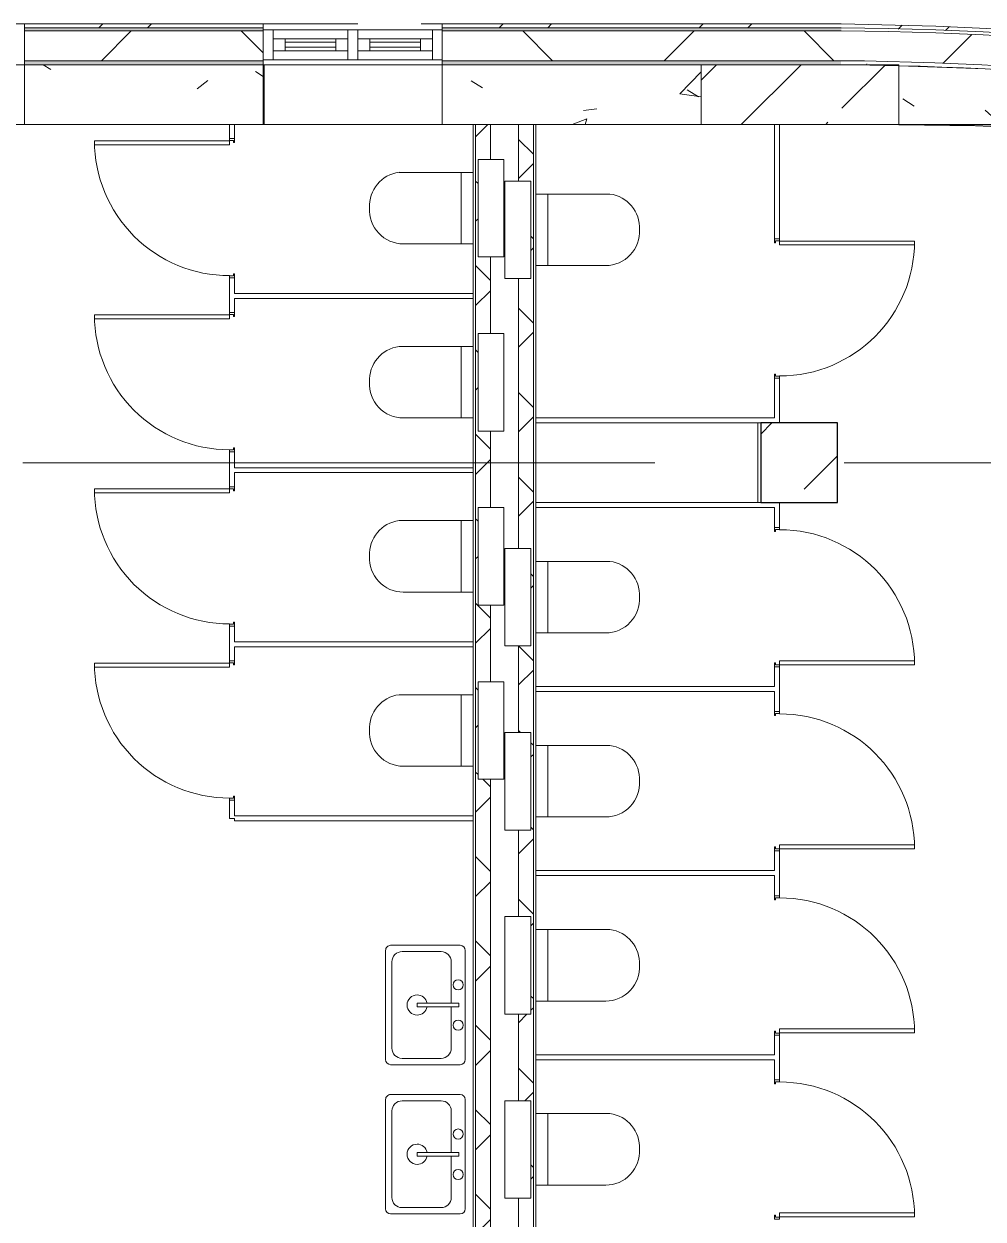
# Model space of a CAD drawing. Header units: millimetres. Extents: x 48966 to 155647, y -43515 to 30475.
# Drawn here: x 113029 to 117849, y 19916 to 25922 of the extents above; entities that cross this region are included whole.
import ezdxf

# ---------------------------------------------------------------- set-up
doc = ezdxf.new("R2010")
doc.units = ezdxf.units.MM
doc.linetypes.add('Осевые', pattern=[6350, 1270, -952.5, 3175, -952.5])
doc.linetypes.add('Сверху', pattern=[793.75, 476.25, -317.5])
for name, color, linetype, lineweight in [('Двери', 7, 'Continuous', 9), ('Импосты витража', 7, 'Continuous', 9), ('Импосты витража-1', 7, 'Continuous', 18), ('Каркас_Импост', 7, 'Continuous', 9), ('Колонны', 7, 'Continuous', 9), ('Колонны-1', 7, 'Continuous', 25), ('Общие ребра', 7, 'Continuous', 9), ('Окна', 7, 'Continuous', 9), ('Окна-1', 7, 'Сверху', 9), ('Окна-2', 7, 'Continuous', 18), ('Оси-2', 7, 'Осевые', 9), ('Панель', 7, 'Continuous', 9), ('Перекрытия', 7, 'Continuous', 9), ('Сантехнические приборы', 7, 'Continuous', 9), ('Стены', 7, 'Continuous', 9), ('Стены-1', 7, 'Continuous', 18), ('Штриховка разреза-2', 7, 'Continuous', 9)]:
    doc.layers.add(name, color=color, linetype=linetype, lineweight=lineweight)
pattern_1 = [(0, (0, 0), (812.8, 203.2), [67.056, -542.544, 67.056, -542.544, -3251.2]), (0, (0, 0), (812.8, 203.2), [-1219.2, 67.056, -1152.144, 67.056, -542.544, -1422.4]), (0, (0, 0), (812.8, 203.2), [-3048, 67.056, -339.344, 67.056, -948.944]), (120, (304.8, 101.6), (-582.37636, 602.30545), [67.056, -542.544, 67.056, -542.544, -3251.2]), (120, (304.8, 101.6), (-582.37636, 602.30545), [-1219.2, 67.056, -1152.144, 67.056, -542.544, -1422.4]), (120, (304.8, 101.6), (-582.37636, 602.30545), [-3048, 67.056, -339.344, 67.056, -948.944]), (240, (406.4, 508), (-230.42364, -805.50545), [67.056, -542.544, 67.056, -542.544, -3251.2]), (240, (406.4, 508), (-230.42364, -805.50545), [-1219.2, 67.056, -1152.144, 67.056, -542.544, -1422.4]), (240, (406.4, 508), (-230.42364, -805.50545), [-3048, 67.056, -339.344, 67.056, -948.944])]
pattern_2 = [(45, (0, 0), (-502.8943, 502.8943), []), (45, (0, 762), (-502.8943, 502.8943), [])]
pattern_3 = [(45, (0, 0), (-707.107, 707.107), []), (135, (0, 0), (-707.107, -707.107), [])]
pattern_4 = [(50, (0, 0), (1457.472, -127.512), [152.4, -1676.4]), (355, (0, 0), (-281.942, 1528.454), [121.92, -1341.12]), (100.451, (121.5, -10.6), (1175.541, 1400.933), [129.52, -1424.721]), (46.184, (0, 406.4), (2168.632, -336.342), [228.6, -2514.6]), (96.636, (180.7, 378.4), (1899.22, 1979.42), [194.28, -2137.08]), (351.184, (0, 406.4), (1899.24, 1979.402), [182.88, -2011.68]), (21, (203.2, 304.8), (1212.915, -818.121), [152.4, -1676.4]), (326, (203.2, 304.8), (494.417, 1473.504), [121.92, -1341.12]), (71.451, (304.3, 236.6), (1707.337, 655.37), [129.52, -1424.721]), (37.5, (0, 0), (24.7094, 676.4402), [67.056, -1257.808, 67.056, -1294.384, -1346.2]), (37.5, (0, 0), (24.7094, 676.4402), [-2686.304, 67.056, -1279.144]), (7.5, (0, 0), (534.5577, 801.4443), [67.056, -709.168, 67.056, -1227.328, -513.08]), (7.5, (0, 0), (534.5577, 801.4443), [-2070.608, 67.056, -446.024]), (327.5, (-453.14, 0), (1084.7275, -45.8312), [67.056, -440.944, 67.056, -1517.904, -2103.12]), (327.5, (-453.14, 0), (1084.7275, -45.8312), [-2092.96, 67.056, -2036.064]), (317.5, (-656.3, 0), (1185.035, 203.4135), [67.056, -593.344, 67.056, -985.52, -1493.52]), (317.5, (-656.3, 0), (1185.035, 203.4135), [-1712.976, 67.056, -1426.464])]
pattern_5 = [(45, (0, 0), (-212.132, 212.132), []), (135, (0, 0), (-212.132, -212.132), [])]

# ---------------------------------------------------------------- blocks, each defined once
blk = doc.blocks.new('Колонна 64 - Колонна 40-55-770958-План 2-го этажа на отм_ 0_000')
at = {"layer": 'Колонны'}
h = blk.add_hatch(dxfattribs=at)
h.set_pattern_fill('FP_26', color=256, style=0, pattern_type=2)
h.set_pattern_definition([(45, (15, 0), (-493.914, 493.914), []), (45, (508.9, 0), (-493.914, 493.914), [873.125, -174.625, 6.706, -167.919])])
h.paths.add_polyline_path([(117131.6, 23517.1), (117131.6, 23917.1), (116746.6, 23917.1), (116746.6, 23517.1)], flags=0)
at = {"layer": 'Колонны-1'}
for p, q in [((117131.6, 23917.1), (116746.6, 23917.1)), ((116746.6, 23917.1), (116746.6, 23517.1)), ((117131.6, 23517.1), (117131.6, 23917.1)), ((116746.6, 23517.1), (117131.6, 23517.1))]:
    blk.add_line(p, q, dxfattribs=at)
blk = doc.blocks.new('M_Окно-Квадратный проем - 900 x 11450 mm-1430326-План 2-го этажа на отм_ 0_000')
at = {"layer": 'Окна'}
for p, q in [((-458.2, -102.5), (-458.2, 102.5)), ((441.8, 102.5), (441.8, -102.5))]:
    blk.add_line(p, q, dxfattribs=at)
at = {"layer": 'Окна-1'}
for p, q in [((-458.2, 102.5), (441.8, 102.5)), ((441.8, -102.5), (-458.2, -102.5))]:
    blk.add_line(p, q, dxfattribs=at)
blk = doc.blocks.new('M_Окно-Квадратный проем - 900 x 11450 mm-1433441-План 2-го этажа на отм_ 0_000')
at = {"layer": 'Окна'}
for p, q in [((-458.2, -150), (-458.2, 150)), ((441.8, 150), (441.8, -150))]:
    blk.add_line(p, q, dxfattribs=at)
at = {"layer": 'Окна-1'}
for p, q in [((-458.2, 150), (441.8, 150)), ((441.8, -150), (-458.2, -150))]:
    blk.add_line(p, q, dxfattribs=at)
blk = doc.blocks.new('Панель окно - Верхнее левое-8281237-План 2-го этажа на отм_ 0_000')
at = {"layer": 'Окна'}
for p, q in [((127.5, 30), (-127.5, 30)), ((-127.5, 30), (-127.5, -30)), ((127.5, -30), (127.5, 30)), ((-127.5, -30), (127.5, -30))]:
    blk.add_line(p, q, dxfattribs=at)
at = {"layer": 'Окна-2'}
for p, q in [((-127.5, 30), (-187.5, 30)), ((-187.5, 30), (-187.5, -30)), ((-127.5, -30), (-127.5, 30)), ((127.5, 12.5), (-127.5, 12.5)), ((-127.5, 12.5), (-127.5, -12.5)), ((127.5, 30), (127.5, -30)), ((187.5, 30), (127.5, 30)), ((127.5, -12.5), (127.5, 12.5)), ((187.5, -30), (187.5, 30)), ((-187.5, -30), (-127.5, -30)), ((-127.5, -12.5), (127.5, -12.5)), ((127.5, -30), (187.5, -30))]:
    blk.add_line(p, q, dxfattribs=at)
blk = doc.blocks.new('Прямоугольный импост - Прямоугольный импост 1-2037709-План 2-го этажа на отм_ 0_000')
at = {"layer": 'Импосты витража-1'}
for p, q in [((-50, 75), (0, 75)), ((-50, -75), (-50, 75)), ((0, 75), (0, -75)), ((0, -75), (-50, -75))]:
    blk.add_line(p, q, dxfattribs=at)
blk = doc.blocks.new('Прямоугольный импост - Прямоугольный импост 1-1432418-План 2-го этажа на отм_ 0_000')
at = {"layer": 'Импосты витража'}
for p, q in [((114281.6, 25742.1), (114281.6, 25892.1)), ((114281.6, 25892.1), (114656.6, 25892.1)), ((114656.6, 25892.1), (114656.6, 25742.1)), ((114656.6, 25742.1), (114281.6, 25742.1))]:
    blk.add_line(p, q, dxfattribs=at)
blk = doc.blocks.new('Прямоугольный импост - Прямоугольный импост 1-2037714-План 2-го этажа на отм_ 0_000')
at = {"layer": 'Импосты витража-1'}
for p, q in [((0, 75), (-50, 75)), ((-50, 75), (-50, -75)), ((0, -75), (0, 75)), ((-50, -75), (0, -75))]:
    blk.add_line(p, q, dxfattribs=at)
blk = doc.blocks.new('Раковина-Одиночная-2D - 600 x 400 мм-5308609-План 2-го этажа на отм_ 0_000')
at = {"layer": 'Сантехнические приборы'}
for p, q in [((31.7, 572.1), (31.7, 222.9)), ((31.7, 572.1), (31.7, 222.9)), ((606.3, 597.5), (57.1, 597.5)), ((606.3, 597.5), (57.1, 597.5)), ((549.1, 565.8), (114.2, 565.8)), ((631.7, 222.9), (631.7, 572.1)), ((631.7, 222.9), (631.7, 572.1)), ((63.4, 515), (63.4, 318.2)), ((599.9, 318.2), (599.9, 515)), ((341.2, 438.8), (322.2, 438.8)), ((322.2, 438.8), (322.2, 229.3)), ((341.2, 229.3), (341.2, 438.8)), ((114.2, 267.4), (322.2, 267.4)), ((341.2, 267.4), (549.1, 267.4)), ((57.1, 197.5), (606.3, 197.5)), ((57.1, 197.5), (606.3, 197.5)), ((322.2, 229.3), (341.2, 229.3)), ((131.8, 157.5), (691.8, 157.5))]:
    blk.add_line(p, q, dxfattribs=at)
for centre, radius, start, end in [((57.1, 572.1), 25.4, 90, 180), ((57.1, 572.1), 25.4, 90, 180), ((114.2, 515), 50.8, 90, 180), ((549.1, 515), 50.8, 360, 90), ((606.3, 572.1), 25.4, 360, 90), ((606.3, 572.1), 25.4, 360, 90), ((331.7, 438.8), 50.8, 360, 180), ((331.7, 438.8), 50.8, 180, 259.19308), ((331.7, 438.8), 50.8, 280.80692, 0), ((114.2, 318.2), 50.8, 180, 270), ((549.1, 318.2), 50.8, 270, 0), ((230.1, 232.5), 25.4, 360, 180), ((433.3, 232.5), 25.4, 360, 180), ((57.1, 222.9), 25.4, 180, 270), ((57.1, 222.9), 25.4, 180, 270), ((230.1, 232.5), 25.4, 180, 360), ((433.3, 232.5), 25.4, 180, 0), ((606.3, 222.9), 25.4, 270, 360), ((606.3, 222.9), 25.4, 270, 0)]:
    blk.add_arc(centre, radius, start, end, dxfattribs=at)
blk = doc.blocks.new('Дверь - Однопольная_HPL - ДВ12_21х7-5561156-План 2-го этажа на отм_ 0_000')
at = {"layer": 'Двери'}
for p, q in [((-319, 690.5), (-339, 690.5)), ((-339, 690.5), (-339, 12.5)), ((-319, 12.5), (-319, 690.5)), ((-339, 12.5), (-319, 12.5))]:
    blk.add_line(p, q, dxfattribs=at)
blk.add_arc((-339, 12.5), 678, 360, 90, dxfattribs=at)
at = {"layer": 'Каркас_Импост'}
for p, q in [((-340, 12.5), (-350, 12.5)), ((-350, 12.5), (-350, -12.5)), ((-340, -7.5), (-340, 12.5)), ((350, 12.5), (340, 12.5)), ((340, 12.5), (340, -7.5)), ((350, -12.5), (350, 12.5)), ((-350, -12.5), (-330, -12.5)), ((-330, -7.5), (-340, -7.5)), ((-330, -12.5), (-330, -7.5)), ((340, -7.5), (330, -7.5)), ((330, -7.5), (330, -12.5)), ((330, -12.5), (350, -12.5))]:
    blk.add_line(p, q, dxfattribs=at)
at = {"layer": 'Панель'}
for p, q in [((-339, 690.5), (-319, 690.5)), ((-339, 12.5), (-339, 690.5)), ((-319, 690.5), (-319, 12.5)), ((-319, 12.5), (-339, 12.5))]:
    blk.add_line(p, q, dxfattribs=at)
blk = doc.blocks.new('Дверь - Однопольная_HPL - ДВ12__21х7-5560888-План 2-го этажа на отм_ 0_000')
at = {"layer": 'Двери'}
for p, q in [((-339, -12.5), (-319, -12.5)), ((-339, -690.5), (-339, -12.5)), ((-319, -12.5), (-319, -690.5)), ((-319, -690.5), (-339, -690.5))]:
    blk.add_line(p, q, dxfattribs=at)
blk.add_arc((-339, -12.5), 678, 270, 0, dxfattribs=at)
at = {"layer": 'Каркас_Импост'}
for p, q in [((-350, 12.5), (-330, 12.5)), ((-350, -12.5), (-350, 12.5)), ((-340, 7.5), (-340, -12.5)), ((-330, 7.5), (-340, 7.5)), ((-330, 12.5), (-330, 7.5)), ((330, 12.5), (350, 12.5)), ((330, 7.5), (330, 12.5)), ((340, 7.5), (330, 7.5)), ((340, -12.5), (340, 7.5)), ((350, 12.5), (350, -12.5)), ((-340, -12.5), (-350, -12.5)), ((350, -12.5), (340, -12.5))]:
    blk.add_line(p, q, dxfattribs=at)
at = {"layer": 'Панель'}
for p, q in [((-319, -12.5), (-339, -12.5)), ((-339, -12.5), (-339, -690.5)), ((-319, -690.5), (-319, -12.5)), ((-339, -690.5), (-319, -690.5))]:
    blk.add_line(p, q, dxfattribs=at)
blk = doc.blocks.new('Унитаз_встраиваемый - Обычный _ Vitra 748-4800 _каркасные_-4815711-План 2-го этажа на отм_ 0_000')
at = {"layer": 'Сантехнические приборы'}
for p, q in [((-180, 371.5), (-180, 0)), ((179.4, 0), (179.4, 351)), ((-180, 60), (179.4, 60)), ((245, -25), (-245, -25)), ((-245, -25), (-245, -155)), ((-180, 0), (179.4, 0)), ((245, -155), (245, -25)), ((-245, -155), (245, -155))]:
    blk.add_line(p, q, dxfattribs=at)
for centre, start, end in [((-11.8, 351), 86.33454, 173.05975), ((9.9, 351), 360, 93.66546)]:
    blk.add_arc(centre, 169.5, start, end, dxfattribs=at)
blk = doc.blocks.new('Унитаз_встраиваемый - Обычный _ Vitra 748-4800 _каркасные_-V16-План 2-го этажа на отм_ 0_000')
at = {"layer": 'Сантехнические приборы'}
for p, q in [((245, 155), (-245, 155)), ((-245, 155), (-245, 25)), ((245, 25), (245, 155)), ((-245, 25), (245, 25)), ((-180, -371.5), (-180, 0)), ((-180, 0), (179.4, 0)), ((179.4, 0), (179.4, -351)), ((-180, -60), (179.4, -60))]:
    blk.add_line(p, q, dxfattribs=at)
for centre, start, end in [((9.9, -351), 266.33454, 0), ((-11.8, -351), 186.94025, 273.66546)]:
    blk.add_arc(centre, 169.5, start, end, dxfattribs=at)
blk = doc.blocks.new('Панель окно - Верхнее правое-8281267-План 2-го этажа на отм_ 0_000')
at = {"layer": 'Окна'}
for p, q in [((127.5, 30), (-127.5, 30)), ((-127.5, 30), (-127.5, -30)), ((127.5, -30), (127.5, 30)), ((-127.5, -30), (127.5, -30))]:
    blk.add_line(p, q, dxfattribs=at)
at = {"layer": 'Окна-2'}
for p, q in [((-127.5, 30), (-187.5, 30)), ((-187.5, 30), (-187.5, -30)), ((-127.5, -30), (-127.5, 30)), ((127.5, 12.5), (-127.5, 12.5)), ((-127.5, 12.5), (-127.5, -12.5)), ((127.5, 30), (127.5, -30)), ((187.5, 30), (127.5, 30)), ((127.5, -12.5), (127.5, 12.5)), ((187.5, -30), (187.5, 30)), ((-187.5, -30), (-127.5, -30)), ((-127.5, -12.5), (127.5, -12.5)), ((127.5, -30), (187.5, -30))]:
    blk.add_line(p, q, dxfattribs=at)
blk = doc.blocks.new('Прямоугольный импост - Прямоугольный импост 1-V19-План 2-го этажа на отм_ 0_000')
at = {"layer": 'Импосты витража-1'}
for p, q in [((-25, 75), (25, 75)), ((-25, -75), (-25, 75)), ((25, 75), (25, -75)), ((25, -75), (-25, -75))]:
    blk.add_line(p, q, dxfattribs=at)

msp = doc.modelspace()

# ---------------------------------------------------------------- hatches: boundary and pattern name
at = {"layer": 'Штриховка разреза-2'}
h = msp.add_hatch(dxfattribs=at)
h.set_pattern_fill('FP_2', color=256, style=0, pattern_type=2)
h.set_pattern_definition(pattern_2)
h.paths.add_polyline_path([(115556.8, 25902.1), (117136.2, 25902.1), (117136.3, 25922.1), (115131.6, 25922.1), (115131.6, 25902.1)], flags=0)
h.paths.add_polyline_path([(112131.6, 25902.1), (112131.6, 25922.1), (106631.6, 25922.1), (106631.6, 25902.1), (110613.6, 25902.1)], flags=0)
h.paths.add_polyline_path([(113909.1, 25902.1), (114231.6, 25902.1), (114231.6, 25922.1), (113031.6, 25922.1), (113031.6, 25902.1)], flags=0)
h.paths.add_polyline_path([(96431.6, 25902.1), (96431.6, 25922.1), (94631.6, 25922.1), (94631.6, 25902.1), (95783.9, 25902.1)], flags=0)
h.paths.add_polyline_path([(97631.6, 25902.1), (99431.6, 25902.1), (99431.6, 25922.1), (97631.6, 25922.1)], flags=0)
h.paths.add_polyline_path([(100631.6, 25902.1), (102431.6, 25902.1), (102431.6, 25922.1), (100631.6, 25922.1)], flags=0)
h.paths.add_polyline_path([(105431.6, 25902.1), (105431.6, 25922.1), (103631.6, 25922.1), (103631.6, 25902.1), (104022.6, 25902.1)], flags=0)
h.paths.add_polyline_path([(93431.6, 25902.1), (93431.6, 25922.1), (83631.6, 25922.1), (83631.6, 25902.1), (92488.4, 25902.1)], flags=0)
h.paths.add_polyline_path([(77231.6, 25902.1), (79231.6, 25902.1), (79231.6, 25922.1), (77231.6, 25922.1)], flags=0)
h.paths.add_polyline_path([(72715.5, 25902.1), (72831.6, 25902.1), (72831.6, 25922.1), (70831.6, 25922.1), (70831.6, 25902.1), (71067.7, 25902.1)], flags=0)
h.paths.add_polyline_path([(69631.6, 25902.1), (69631.6, 25922.1), (67631.6, 25922.1), (67631.6, 25902.1), (69420, 25902.1)], flags=0)
h.paths.add_polyline_path([(82431.6, 25902.1), (82431.6, 25922.1), (80431.6, 25922.1), (80431.6, 25902.1)], flags=0)
h.paths.add_polyline_path([(74031.6, 25902.1), (76031.6, 25902.1), (76031.6, 25922.1), (74031.6, 25922.1)], flags=0)
h.paths.add_polyline_path([(62013.6, 25902.1), (66431.6, 25902.1), (66431.6, 25922.1), (62013.6, 25922.1)], flags=0)
h = msp.add_hatch(dxfattribs=at)
h.set_pattern_fill('FP_32', color=256, style=0, pattern_type=2)
h.set_pattern_definition(pattern_1)
h.paths.add_polyline_path([(117136.1, 25887.1), (117136.2, 25902.1), (115131.6, 25902.1), (115131.6, 25887.1), (115556.8, 25887.1)], flags=0)
h.paths.add_polyline_path([(112131.6, 25887.1), (112131.6, 25902.1), (106631.6, 25902.1), (106631.6, 25887.1), (110613.6, 25887.1)], flags=0)
h.paths.add_polyline_path([(113909.1, 25887.1), (114231.6, 25887.1), (114231.6, 25902.1), (113031.6, 25902.1), (113031.6, 25887.1)], flags=0)
h.paths.add_polyline_path([(102374.8, 25887.1), (102431.6, 25887.1), (102431.6, 25902.1), (100631.6, 25902.1), (100631.6, 25887.1)], flags=0)
h.paths.add_polyline_path([(97631.6, 25887.1), (99431.6, 25887.1), (99431.6, 25902.1), (97631.6, 25902.1)], flags=0)
h.paths.add_polyline_path([(105431.6, 25887.1), (105431.6, 25902.1), (103631.6, 25902.1), (103631.6, 25887.1), (104022.6, 25887.1)], flags=0)
h.paths.add_polyline_path([(93431.6, 25887.1), (93431.6, 25902.1), (83631.6, 25902.1), (83631.6, 25887.1), (92488.4, 25887.1)], flags=0)
h.paths.add_polyline_path([(96431.6, 25887.1), (96431.6, 25902.1), (94631.6, 25902.1), (94631.6, 25887.1), (95783.9, 25887.1)], flags=0)
h.paths.add_polyline_path([(80431.6, 25887.1), (82431.6, 25887.1), (82431.6, 25902.1), (80431.6, 25902.1)], flags=0)
h.paths.add_polyline_path([(74031.6, 25887.1), (76031.6, 25887.1), (76031.6, 25902.1), (74031.6, 25902.1)], flags=0)
h.paths.add_polyline_path([(71067.7, 25887.1), (72831.6, 25887.1), (72831.6, 25902.1), (70831.6, 25902.1), (70831.6, 25887.1)], flags=0)
h.paths.add_polyline_path([(69420, 25887.1), (69631.6, 25887.1), (69631.6, 25902.1), (67631.6, 25902.1), (67631.6, 25887.1), (67772.2, 25887.1)], flags=0)
h.paths.add_polyline_path([(77658.7, 25887.1), (79231.6, 25887.1), (79231.6, 25902.1), (77231.6, 25902.1), (77231.6, 25887.1)], flags=0)
h.paths.add_polyline_path([(62013.6, 25887.1), (66431.6, 25887.1), (66431.6, 25902.1), (62013.6, 25902.1)], flags=0)
h = msp.add_hatch(dxfattribs=at)
h.set_pattern_fill('FP_33', color=256, style=0, pattern_type=2)
h.set_pattern_definition(pattern_3)
h.paths.add_polyline_path([(115556.8, 25737.1), (117135.4, 25737.1), (117136.1, 25887.1), (115131.6, 25887.1), (115131.6, 25737.1)], flags=0)
h.paths.add_polyline_path([(112131.6, 25737.1), (112131.6, 25887.1), (106631.6, 25887.1), (106631.6, 25737.1), (110613.6, 25737.1)], flags=0)
h.paths.add_polyline_path([(113031.6, 25737.1), (114231.6, 25737.1), (114231.6, 25887.1), (113031.6, 25887.1)], flags=0)
h.paths.add_polyline_path([(100631.6, 25737.1), (102431.6, 25737.1), (102431.6, 25887.1), (100631.6, 25887.1)], flags=0)
h.paths.add_polyline_path([(104846.5, 25737.1), (105431.6, 25737.1), (105431.6, 25887.1), (103631.6, 25887.1), (103631.6, 25737.1), (104022.6, 25737.1)], flags=0)
h.paths.add_polyline_path([(99431.6, 25737.1), (99431.6, 25887.1), (97631.6, 25887.1), (97631.6, 25737.1), (99079.4, 25737.1)], flags=0)
h.paths.add_polyline_path([(93431.6, 25737.1), (93431.6, 25887.1), (83631.6, 25887.1), (83631.6, 25737.1), (92488.4, 25737.1)], flags=0)
h.paths.add_polyline_path([(94631.6, 25737.1), (96431.6, 25737.1), (96431.6, 25887.1), (94631.6, 25887.1)], flags=0)
h.paths.add_polyline_path([(77231.6, 25737.1), (79231.6, 25737.1), (79231.6, 25887.1), (77231.6, 25887.1)], flags=0)
h.paths.add_polyline_path([(82431.6, 25737.1), (82431.6, 25887.1), (80431.6, 25887.1), (80431.6, 25737.1)], flags=0)
h.paths.add_polyline_path([(72831.6, 25737.1), (72831.6, 25887.1), (70831.6, 25887.1), (70831.6, 25737.1), (72715.5, 25737.1)], flags=0)
h.paths.add_polyline_path([(74031.6, 25737.1), (76031.6, 25737.1), (76031.6, 25887.1), (74031.6, 25887.1)], flags=0)
h.paths.add_polyline_path([(69631.6, 25737.1), (69631.6, 25887.1), (67631.6, 25887.1), (67631.6, 25737.1), (69420, 25737.1)], flags=0)
h.paths.add_polyline_path([(62829, 25737.1), (66431.6, 25737.1), (66431.6, 25887.1), (62013.6, 25887.1), (62013.6, 25737.1)], flags=0)
h = msp.add_hatch(dxfattribs=at)
h.set_pattern_fill('FP_33', color=256, style=0, pattern_type=2)
h.set_pattern_definition(pattern_3)
h.paths.add_polyline_path([(120872.2, 25304.7), (120905.2, 25451.1), (120440.3, 25549.2), (119972.9, 25635), (119503.5, 25708.4), (118947, 25777.9), (118559.5, 25817.6), (118085.7, 25853.3), (117611.1, 25876.5), (117136.1, 25887.1), (117135.4, 25737.1), (117606.4, 25726.6), (118076.9, 25703.6), (118546.7, 25668.1), (119015.3, 25620.2), (119482.5, 25559.8), (119948, 25487.1), (120411.3, 25402), (120500, 25383.3)], flags=0)
h = msp.add_hatch(dxfattribs=at)
h.set_pattern_fill('FP_32', color=256, style=0, pattern_type=2)
h.set_pattern_definition(pattern_1)
h.paths.add_polyline_path([(120905.2, 25451.1), (120908.5, 25465.7), (120443.2, 25563.9), (119975.4, 25649.8), (119505.6, 25723.2), (119033.9, 25784.1), (118560.8, 25832.5), (118086.6, 25868.3), (117611.6, 25891.5), (117136.2, 25902.1), (117136.1, 25887.1), (117611.1, 25876.5), (118085.7, 25853.3), (118559.5, 25817.6), (119032.2, 25769.2), (119503.5, 25708.4), (119972.9, 25635), (120500, 25536.6)], flags=0)
h = msp.add_hatch(dxfattribs=at)
h.set_pattern_fill('FP_2', color=256, style=0, pattern_type=2)
h.set_pattern_definition(pattern_2)
h.paths.add_polyline_path([(120905.4, 25486.9), (120908.9, 25467.7), (120912.8, 25485.2), (120909.1, 25486.1)], flags=0)
h.paths.add_polyline_path([(120908.5, 25465.7), (120905.4, 25486.9), (120440.4, 25584.9), (119973.1, 25670.5), (119503.6, 25743.7), (119032.4, 25804.4), (118559.7, 25852.7), (118085.9, 25888.4), (117611.3, 25911.5), (117136.3, 25922.1), (117136.2, 25902.1), (117611.6, 25891.5), (118086.6, 25868.3), (118560.8, 25832.5), (119081.8, 25777.9), (119505.6, 25723.2), (119975.4, 25649.8), (120500, 25551.9)], flags=0)
h = msp.add_hatch(dxfattribs=at)
h.set_pattern_fill('FP_32', color=256, style=0, pattern_type=2)
h.set_pattern_definition(pattern_1)
h.paths.add_polyline_path([(117135.3, 25717.1), (117135.4, 25737.1), (115131.6, 25737.1), (115131.6, 25717.1), (115556.8, 25717.1)], flags=0)
h.paths.add_polyline_path([(112131.6, 25717.1), (112131.6, 25737.1), (106631.6, 25737.1), (106631.6, 25717.1), (110613.6, 25717.1)], flags=0)
h.paths.add_polyline_path([(113909.1, 25717.1), (114231.6, 25717.1), (114231.6, 25737.1), (113031.6, 25737.1), (113031.6, 25717.1)], flags=0)
h.paths.add_polyline_path([(102374.8, 25717.1), (102431.6, 25717.1), (102431.6, 25737.1), (100631.6, 25737.1), (100631.6, 25717.1)], flags=0)
h.paths.add_polyline_path([(105431.6, 25717.1), (105431.6, 25737.1), (103631.6, 25737.1), (103631.6, 25717.1), (104846.5, 25717.1)], flags=0)
h.paths.add_polyline_path([(99431.6, 25717.1), (99431.6, 25737.1), (97631.6, 25737.1), (97631.6, 25717.1), (99079.4, 25717.1)], flags=0)
h.paths.add_polyline_path([(94631.6, 25717.1), (96431.6, 25717.1), (96431.6, 25737.1), (94631.6, 25737.1)], flags=0)
h.paths.add_polyline_path([(93431.6, 25717.1), (93431.6, 25737.1), (83631.6, 25737.1), (83631.6, 25717.1), (92488.4, 25717.1)], flags=0)
h.paths.add_polyline_path([(79231.6, 25717.1), (79231.6, 25737.1), (77231.6, 25737.1), (77231.6, 25717.1), (77658.7, 25717.1)], flags=0)
h.paths.add_polyline_path([(80431.6, 25717.1), (82431.6, 25717.1), (82431.6, 25737.1), (80431.6, 25737.1)], flags=0)
h.paths.add_polyline_path([(67772.2, 25717.1), (69631.6, 25717.1), (69631.6, 25737.1), (67631.6, 25737.1), (67631.6, 25717.1)], flags=0)
h.paths.add_polyline_path([(76031.6, 25717.1), (76031.6, 25737.1), (74031.6, 25737.1), (74031.6, 25717.1), (76010.9, 25717.1)], flags=0)
h.paths.add_polyline_path([(71067.7, 25717.1), (72831.6, 25717.1), (72831.6, 25737.1), (70831.6, 25737.1), (70831.6, 25717.1)], flags=0)
h.paths.add_polyline_path([(66431.6, 25717.1), (66431.6, 25737.1), (62013.6, 25737.1), (62013.6, 25717.1), (66124.5, 25717.1)], flags=0)
h = msp.add_hatch(dxfattribs=at)
h.set_pattern_fill('FP_34', color=256, style=0, pattern_type=2)
h.set_pattern_definition(pattern_4)
h.paths.add_polyline_path([(115556.8, 25417.1), (116431.6, 25417.1), (116431.6, 25717.1), (115131.6, 25717.1), (115131.6, 25417.1)], flags=0)
h.paths.add_polyline_path([(112131.6, 25417.1), (112131.6, 25717.1), (111481.6, 25717.1), (111481.6, 25417.1)], flags=0)
h.paths.add_polyline_path([(113031.6, 25417.1), (114231.6, 25417.1), (114231.6, 25717.1), (113031.6, 25717.1)], flags=0)
h = msp.add_hatch(dxfattribs=at)
h.set_pattern_fill('FP_1', color=256, style=0, pattern_type=2)
h.set_pattern_definition([(45, (0, 0), (-424.264, 424.264), [600, -100, 20, -100]), (45, (0, 424), (-424.264, 424.264), [])])
h.paths.add_polyline_path([(117424.9, 25417.1), (117424.9, 25717.1), (116431.6, 25717.1), (116431.6, 25417.1), (117204.5, 25417.1)], flags=0)
h = msp.add_hatch(dxfattribs=at)
h.set_pattern_fill('FP_32', color=256, style=0, pattern_type=2)
h.set_pattern_definition(pattern_1)
h.paths.add_polyline_path([(120867.8, 25285.2), (120872.2, 25304.7), (120411.3, 25402), (119948, 25487.1), (119482.5, 25559.8), (119015.3, 25620.2), (118546.7, 25668.1), (118028.4, 25706), (117606.4, 25726.6), (117135.4, 25737.1), (117135.3, 25717.1), (117424.9, 25712.1), (117859, 25695.8), (118292.5, 25668.8), (118725.2, 25631.2), (119156.8, 25583.1), (119676.2, 25510), (120088.1, 25441.6), (120500, 25363.3)], flags=0)
h = msp.add_hatch(dxfattribs=at)
h.set_pattern_fill('FP_34', color=256, style=0, pattern_type=2)
h.set_pattern_definition(pattern_4)
h.paths.add_polyline_path([(120958.2, 24957.3), (121046, 25244.4), (120869, 25290.2), (120867.8, 25285.2), (120443, 25375.4), (120016, 25455.1), (119587.2, 25524.3), (119156.8, 25583.1), (118725.2, 25631.2), (118292.5, 25668.8), (117858.9, 25695.8), (117424.9, 25712.1), (117424.9, 25417.1), (117763.5, 25413), (118101.9, 25400.5), (118439.9, 25379.8), (118852.3, 25342.4), (119113.8, 25313.4), (119449.4, 25267.9), (119867.9, 25198.5), (120204.1, 25134.5), (120431.6, 25085.7), (120695.5, 25024.1)], flags=0)
h = msp.add_hatch(dxfattribs=at)
h.set_pattern_fill('FP_3', color=256, style=0, pattern_type=2)
h.set_pattern_definition(pattern_5)
h.paths.add_polyline_path([(115374.1, 15977.1), (115374.1, 22126.2), (115311.6, 22126.2), (115311.6, 22616.2), (115374.1, 22616.2), (115374.1, 23001.2), (115311.6, 23001.2), (115311.6, 23491.2), (115374.1, 23491.2), (115374.1, 23876.2), (115311.6, 23876.2), (115311.6, 24366.2), (115374.1, 24366.2), (115374.1, 24751.2), (115311.6, 24751.2), (115311.6, 25241.2), (115374.1, 25241.2), (115374.1, 25417.1), (115299.1, 25417.1), (115299.1, 15977.1)], flags=0)
h = msp.add_hatch(dxfattribs=at)
h.set_pattern_fill('FP_3', color=256, style=0, pattern_type=2)
h.set_pattern_definition(pattern_5)
h.paths.add_polyline_path([(115556.8, 15977.1), (115589.1, 15977.1), (115589.1, 25417.1), (115514.1, 25417.1), (115514.1, 25132.1), (115576.6, 25132.1), (115576.6, 24642.1), (115514.1, 24642.1), (115514.1, 23286.2), (115576.6, 23286.2), (115576.6, 22796.2), (115514.1, 22796.2), (115514.1, 22361.2), (115576.6, 22361.2), (115576.6, 21871.2), (115514.1, 21871.2), (115514.1, 21436.2), (115576.6, 21436.2), (115576.6, 20946.2), (115514.1, 20946.2), (115514.1, 20511.2), (115576.6, 20511.2), (115576.6, 20021.2), (115514.1, 20021.2), (115514.1, 18547.1), (115576.6, 18547.1), (115576.6, 18057.1), (115514.1, 18057.1), (115514.1, 17622.1), (115576.6, 17622.1), (115576.6, 17132.1), (115514.1, 17132.1), (115514.1, 16697.1), (115576.6, 16697.1), (115576.6, 16207.1), (115514.1, 16207.1), (115514.1, 15977.1)], flags=0)

# ---------------------------------------------------------------- linework, layer by layer
at = {"layer": 'Общие ребра'}
for p, q in [((114231.6, 25902.1), (113031.6, 25902.1)), ((114231.6, 25887.1), (113031.6, 25887.1)), ((117136.2, 25902.1), (115131.6, 25902.1)), ((117136.1, 25887.1), (115131.6, 25887.1)), ((114231.6, 25737.1), (113031.6, 25737.1)), ((117135.4, 25737.1), (115131.6, 25737.1)), ((116431.6, 25717.1), (116431.6, 25417.1)), ((116431.6, 25417.1), (116431.6, 25717.1)), ((117424.9, 25417.1), (117424.9, 25712.1)), ((117424.9, 25712.1), (117424.9, 25417.1)), ((115299.1, 16002.1), (115299.1, 25417.1)), ((115374.1, 25241.2), (115374.1, 25417.1)), ((115514.1, 25132.1), (115514.1, 25417.1)), ((115589.1, 16002.1), (115589.1, 25417.1)), ((115374.1, 24366.2), (115374.1, 24751.2)), ((115514.1, 23286.2), (115514.1, 24642.1)), ((115374.1, 23491.2), (115374.1, 23876.2)), ((115374.1, 22616.2), (115374.1, 23001.2)), ((115514.1, 22361.2), (115514.1, 22796.2)), ((115374.1, 16002.1), (115374.1, 22126.2)), ((115514.1, 21436.2), (115514.1, 21871.2)), ((115514.1, 20511.2), (115514.1, 20946.2)), ((115514.1, 18547.1), (115514.1, 20021.2))]:
    msp.add_line(p, q, dxfattribs=at)
at = {"layer": 'Общие ребра', "flags": 128}
msp.add_lwpolyline([(117424.9, 25712.1), (117859, 25695.8), (118292.5, 25668.8), (118725.2, 25631.2), (119156.8, 25583.1), (119587.2, 25524.3), (120016, 25455.1), (120443, 25375.4), (120867.8, 25285.2)], dxfattribs=at)
at = {"layer": 'Общие ребра'}
for radius, end in [(17903.7, 89.4832), (17918.7, 89.48341), (17753.7, 89.48102), (17733.7, 88.54505)]:
    msp.add_arc((116974.6, 7984.2), radius, 77.31812, end, dxfattribs=at)
at = {"layer": 'Оси-2'}
for p, q in [((150171.6, 25417.1), (50565.6, 25417.1)), ((150171.6, 23717.1), (50565.6, 23717.1))]:
    msp.add_line(p, q, dxfattribs=at)
at = {"layer": 'Перекрытия'}
for p, q in [((109836.6, 25717.1), (117027.1, 25717.1)), ((117027.1, 25717.1), (117135.3, 25717.1)), ((115286.6, 25417.1), (110771.6, 25417.1)), ((115286.6, 16002.1), (115286.6, 25417.1)), ((117424.9, 25417.1), (115601.6, 25417.1)), ((115601.6, 25417.1), (115601.6, 16002.1)), ((116716.6, 23517.1), (116716.6, 23917.1)), ((116716.6, 23917.1), (117116.6, 23917.1)), ((117116.6, 23917.1), (117116.6, 23517.1)), ((117116.6, 23517.1), (116716.6, 23517.1))]:
    msp.add_line(p, q, dxfattribs=at)
msp.add_arc((117424.9, 11611.1), 13806, 88.48655, 90, dxfattribs=at)
at = {"layer": 'Стены'}
for p, q in [((114236.6, 25717.1), (115131.6, 25717.1)), ((114236.6, 25717.1), (114236.6, 25417.1)), ((115131.6, 25717.1), (115131.6, 25417.1)), ((115131.6, 25417.1), (114236.6, 25417.1))]:
    msp.add_line(p, q, dxfattribs=at)
at = {"layer": 'Стены-1'}
for p, q in [((114231.6, 25922.1), (113031.6, 25922.1)), ((113031.6, 25922.1), (113031.6, 25717.1)), ((114231.6, 25717.1), (114231.6, 25922.1)), ((117136.3, 25922.1), (115131.6, 25922.1)), ((115131.6, 25922.1), (115131.6, 25717.1)), ((113031.6, 25717.1), (114231.6, 25717.1)), ((114231.6, 25717.1), (113031.6, 25717.1)), ((113031.6, 25717.1), (113031.6, 25417.1)), ((114231.6, 25417.1), (114231.6, 25717.1)), ((115131.6, 25717.1), (117135.3, 25717.1)), ((116431.6, 25717.1), (115131.6, 25717.1)), ((115131.6, 25717.1), (115131.6, 25417.1)), ((117424.9, 25717.1), (116431.6, 25717.1)), ((117424.9, 25712.1), (117424.9, 25717.1)), ((113031.6, 25417.1), (114231.6, 25417.1)), ((114061.6, 25417.1), (114061.6, 25346.2)), ((114086.6, 25417.1), (114061.6, 25417.1)), ((114086.6, 25346.2), (114086.6, 25417.1)), ((115131.6, 25417.1), (116431.6, 25417.1)), ((115286.6, 25417.1), (115286.6, 16002.1)), ((115601.6, 25417.1), (115286.6, 25417.1)), ((115601.6, 16002.1), (115601.6, 25417.1)), ((116431.6, 25417.1), (117424.9, 25417.1)), ((116801.6, 25417.1), (116801.6, 24842.1)), ((116826.6, 25417.1), (116801.6, 25417.1)), ((116826.6, 24842.1), (116826.6, 25417.1)), ((114061.6, 25346.2), (114086.6, 25346.2)), ((116801.6, 24842.1), (116826.6, 24842.1)), ((114061.6, 24646.2), (114061.6, 24471.2)), ((114086.6, 24646.2), (114061.6, 24646.2)), ((114086.6, 24567.1), (114086.6, 24646.2)), ((115286.6, 24567.1), (114086.6, 24567.1)), ((115286.6, 24542.1), (115286.6, 24567.1)), ((114086.6, 24471.2), (114086.6, 24542.1)), ((114086.6, 24542.1), (115286.6, 24542.1)), ((114061.6, 24471.2), (114086.6, 24471.2)), ((116801.6, 24142.1), (116801.6, 23942.1)), ((116826.6, 24142.1), (116801.6, 24142.1)), ((116826.6, 23917.1), (116826.6, 24142.1)), ((116801.6, 23942.1), (115601.6, 23942.1)), ((115601.6, 23942.1), (115601.6, 23917.1)), ((115601.6, 23917.1), (116801.6, 23917.1)), ((116801.6, 23917.1), (116826.6, 23917.1)), ((114061.6, 23771.2), (114061.6, 23596.2)), ((114086.6, 23771.2), (114061.6, 23771.2)), ((114086.6, 23692.1), (114086.6, 23771.2)), ((115286.6, 23692.1), (114086.6, 23692.1)), ((114086.6, 23596.2), (114086.6, 23667.1)), ((114086.6, 23667.1), (115286.6, 23667.1)), ((115286.6, 23667.1), (115286.6, 23692.1)), ((114061.6, 23596.2), (114086.6, 23596.2)), ((116801.6, 23517.1), (115601.6, 23517.1)), ((115601.6, 23517.1), (115601.6, 23492.1)), ((115601.6, 23492.1), (116801.6, 23492.1)), ((116826.6, 23517.1), (116801.6, 23517.1)), ((116801.6, 23492.1), (116801.6, 23391.2)), ((116826.6, 23391.2), (116826.6, 23517.1)), ((116801.6, 23391.2), (116826.6, 23391.2)), ((114061.6, 22896.2), (114061.6, 22721.2)), ((114086.6, 22896.2), (114061.6, 22896.2)), ((114086.6, 22817.1), (114086.6, 22896.2)), ((115286.6, 22817.1), (114086.6, 22817.1)), ((114086.6, 22721.2), (114086.6, 22792.1)), ((114086.6, 22792.1), (115286.6, 22792.1)), ((115286.6, 22792.1), (115286.6, 22817.1)), ((114061.6, 22721.2), (114086.6, 22721.2)), ((116801.6, 22691.2), (116801.6, 22592.1)), ((116826.6, 22691.2), (116801.6, 22691.2)), ((116826.6, 22466.2), (116826.6, 22691.2)), ((116801.6, 22592.1), (115601.6, 22592.1)), ((115601.6, 22592.1), (115601.6, 22567.1)), ((115601.6, 22567.1), (116801.6, 22567.1)), ((116801.6, 22567.1), (116801.6, 22466.2)), ((116801.6, 22466.2), (116826.6, 22466.2)), ((114061.6, 22021.2), (114061.6, 21929.6)), ((114086.6, 22021.2), (114061.6, 22021.2)), ((114086.6, 21942.1), (114086.6, 22021.2)), ((114061.6, 21929.6), (114086.6, 21929.6)), ((115286.6, 21942.1), (114086.6, 21942.1)), ((114086.6, 21929.6), (114086.6, 21917.1)), ((115286.6, 21917.1), (115286.6, 21942.1)), ((114086.6, 21917.1), (115286.6, 21917.1)), ((116801.6, 21766.2), (116801.6, 21667.1)), ((116826.6, 21766.2), (116801.6, 21766.2)), ((116826.6, 21541.2), (116826.6, 21766.2)), ((116801.6, 21667.1), (115601.6, 21667.1)), ((115601.6, 21667.1), (115601.6, 21642.1)), ((115601.6, 21642.1), (116801.6, 21642.1)), ((116801.6, 21642.1), (116801.6, 21541.2)), ((116801.6, 21541.2), (116826.6, 21541.2)), ((116801.6, 20841.2), (116801.6, 20742.1)), ((116826.6, 20841.2), (116801.6, 20841.2)), ((116826.6, 20616.2), (116826.6, 20841.2)), ((116801.6, 20742.1), (115601.6, 20742.1)), ((115601.6, 20742.1), (115601.6, 20717.1)), ((115601.6, 20717.1), (116801.6, 20717.1)), ((116801.6, 20717.1), (116801.6, 20616.2)), ((116801.6, 20616.2), (116826.6, 20616.2))]:
    msp.add_line(p, q, dxfattribs=at)
at = {"layer": 'Стены-1', "flags": 128}
for points in [[(120905.4, 25486.9), (120440.4, 25584.9), (119973.1, 25670.5), (119503.6, 25743.7), (119032.4, 25804.4), (118559.7, 25852.7), (118085.9, 25888.4), (117611.3, 25911.5), (117136.3, 25922.1)], [(117135.3, 25717.1), (117280.1, 25715.2), (117424.9, 25712.1)], [(117424.9, 25417.1), (117763.5, 25413), (118101.9, 25400.5), (118439.9, 25379.8), (118777.3, 25350.7), (119113.8, 25313.4), (119449.4, 25267.9), (119783.7, 25214.1), (120116.6, 25152.2)], [(117424.9, 25415.1), (117811.6, 25409.7), (118197.9, 25393.5), (118583.7, 25366.4), (118968.5, 25328.5), (119352.2, 25279.9), (119734.3, 25220.6), (120114.6, 25150.5)]]:
    msp.add_lwpolyline(points, dxfattribs=at)
at = {"layer": 'Стены-1'}
msp.add_arc((117424.9, 11611.1), 13806, 78.75719, 90, dxfattribs=at)

# ---------------------------------------------------------------- block references
at = {"layer": 'Двери'}
for name, p, rotation in [('Дверь - Однопольная_HPL - ДВ12__21х7-5560888-План 2-го этажа на отм_ 0_000', (114074.1, 24996.2), 270.0000000000002), ('Дверь - Однопольная_HPL - ДВ12_21х7-5561156-План 2-го этажа на отм_ 0_000', (116814.1, 24492.1), 270), ('Дверь - Однопольная_HPL - ДВ12__21х7-5560888-План 2-го этажа на отм_ 0_000', (114074.1, 24121.2), 270.0000000000002), ('Дверь - Однопольная_HPL - ДВ12__21х7-5560888-План 2-го этажа на отм_ 0_000', (114074.1, 23246.2), 270.0000000000002), ('Дверь - Однопольная_HPL - ДВ12__21х7-5560888-План 2-го этажа на отм_ 0_000', (116814.1, 23041.2), 90), ('Дверь - Однопольная_HPL - ДВ12__21х7-5560888-План 2-го этажа на отм_ 0_000', (114074.1, 22371.2), 270.0000000000002), ('Дверь - Однопольная_HPL - ДВ12__21х7-5560888-План 2-го этажа на отм_ 0_000', (116814.1, 22116.2), 90), ('Дверь - Однопольная_HPL - ДВ12__21х7-5560888-План 2-го этажа на отм_ 0_000', (116814.1, 21191.2), 90), ('Дверь - Однопольная_HPL - ДВ12__21х7-5560888-План 2-го этажа на отм_ 0_000', (116814.1, 20266.2), 90)]:
    msp.add_blockref(name, p, dxfattribs=dict(at, rotation=rotation))
at = {"layer": 'Импосты витража', "rotation": 180}
msp.add_blockref('Прямоугольный импост - Прямоугольный импост 1-2037714-План 2-го этажа на отм_ 0_000', (114231.6, 25817.1), dxfattribs=at)
at = {"layer": 'Импосты витража'}
for p in [(0, 0), (425, 0)]:
    msp.add_blockref('Прямоугольный импост - Прямоугольный импост 1-1432418-План 2-го этажа на отм_ 0_000', p, dxfattribs=at)
at = {"layer": 'Импосты витража', "extrusion": (0, 0, -1), "rotation": 180}
for name, p in [('Прямоугольный импост - Прямоугольный импост 1-V19-План 2-го этажа на отм_ 0_000', (-114681.6, 25817.1)), ('Прямоугольный импост - Прямоугольный импост 1-2037709-План 2-го этажа на отм_ 0_000', (-115131.6, 25817.1))]:
    msp.add_blockref(name, p, dxfattribs=at)
at = {"layer": 'Колонны'}
msp.add_blockref('Колонна 64 - Колонна 40-55-770958-План 2-го этажа на отм_ 0_000', (-15, 0), dxfattribs=at)
at = {"layer": 'Окна', "rotation": 180}
for name, p in [('M_Окно-Квадратный проем - 900 x 11450 mm-1430326-План 2-го этажа на отм_ 0_000', (112573.4, 25819.6)), ('M_Окно-Квадратный проем - 900 x 11450 mm-1430326-План 2-го этажа на отм_ 0_000', (114673.4, 25819.6)), ('M_Окно-Квадратный проем - 900 x 11450 mm-1433441-План 2-го этажа на отм_ 0_000', (112573.4, 25567.1)), ('M_Окно-Квадратный проем - 900 x 11450 mm-1433441-План 2-го этажа на отм_ 0_000', (114673.4, 25567.1))]:
    msp.add_blockref(name, p, dxfattribs=at)
at = {"layer": 'Окна'}
for name, p in [('Панель окно - Верхнее левое-8281237-План 2-го этажа на отм_ 0_000', (114469.1, 25817.1)), ('Панель окно - Верхнее правое-8281267-План 2-го этажа на отм_ 0_000', (114894.1, 25817.1))]:
    msp.add_blockref(name, p, dxfattribs=at)
at = {"layer": 'Сантехнические приборы'}
for name, p, rotation in [('Унитаз_встраиваемый - Обычный _ Vitra 748-4800 _каркасные_-V16-План 2-го этажа на отм_ 0_000', (115286.6, 24996.2), 270.0000000000002), ('Унитаз_встраиваемый - Обычный _ Vitra 748-4800 _каркасные_-4815711-План 2-го этажа на отм_ 0_000', (115601.6, 24887.1), 269.9999999999998), ('Унитаз_встраиваемый - Обычный _ Vitra 748-4800 _каркасные_-V16-План 2-го этажа на отм_ 0_000', (115286.6, 24121.2), 270.0000000000002), ('Унитаз_встраиваемый - Обычный _ Vitra 748-4800 _каркасные_-V16-План 2-го этажа на отм_ 0_000', (115286.6, 23246.2), 270.0000000000002), ('Унитаз_встраиваемый - Обычный _ Vitra 748-4800 _каркасные_-4815711-План 2-го этажа на отм_ 0_000', (115601.6, 23041.2), 269.9999999999998), ('Унитаз_встраиваемый - Обычный _ Vitra 748-4800 _каркасные_-V16-План 2-го этажа на отм_ 0_000', (115286.6, 22371.2), 270.0000000000002), ('Унитаз_встраиваемый - Обычный _ Vitra 748-4800 _каркасные_-4815711-План 2-го этажа на отм_ 0_000', (115601.6, 22116.2), 269.9999999999998), ('Унитаз_встраиваемый - Обычный _ Vitra 748-4800 _каркасные_-4815711-План 2-го этажа на отм_ 0_000', (115601.6, 21191.2), 269.9999999999998), ('Раковина-Одиночная-2D - 600 x 400 мм-5308609-План 2-го этажа на отм_ 0_000', (115444.1, 20660.4), 90), ('Раковина-Одиночная-2D - 600 x 400 мм-5308609-План 2-го этажа на отм_ 0_000', (115444.1, 19910.4), 90), ('Унитаз_встраиваемый - Обычный _ Vitra 748-4800 _каркасные_-4815711-План 2-го этажа на отм_ 0_000', (115601.6, 20266.2), 269.9999999999998)]:
    msp.add_blockref(name, p, dxfattribs=dict(at, rotation=rotation))

doc.saveas('drawing.dxf')
